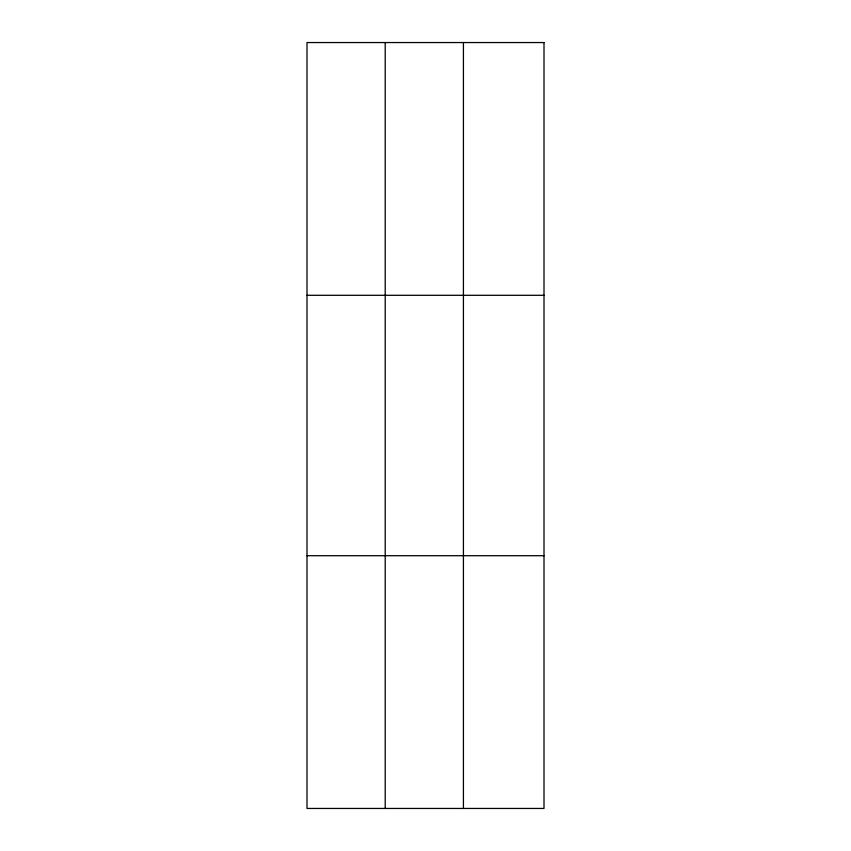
<?xml version="1.0" encoding="UTF-8"?>
<svg xmlns="http://www.w3.org/2000/svg" width="851" height="851" viewBox="0 0 851 851"><rect width="100%" height="100%" fill="white"/><g stroke="black" fill="none" stroke-linecap="round" stroke-linejoin="round"><path stroke-width="1.28" d="M385.205 42.55L385.205 808.45M463.423 42.55L463.423 808.45M306.998 295.297L544.002 295.297M306.998 555.703L544.002 555.703M544.002 42.55L544.002 808.45L306.998 808.45L306.998 42.55L544.002 42.55"/></g></svg>
